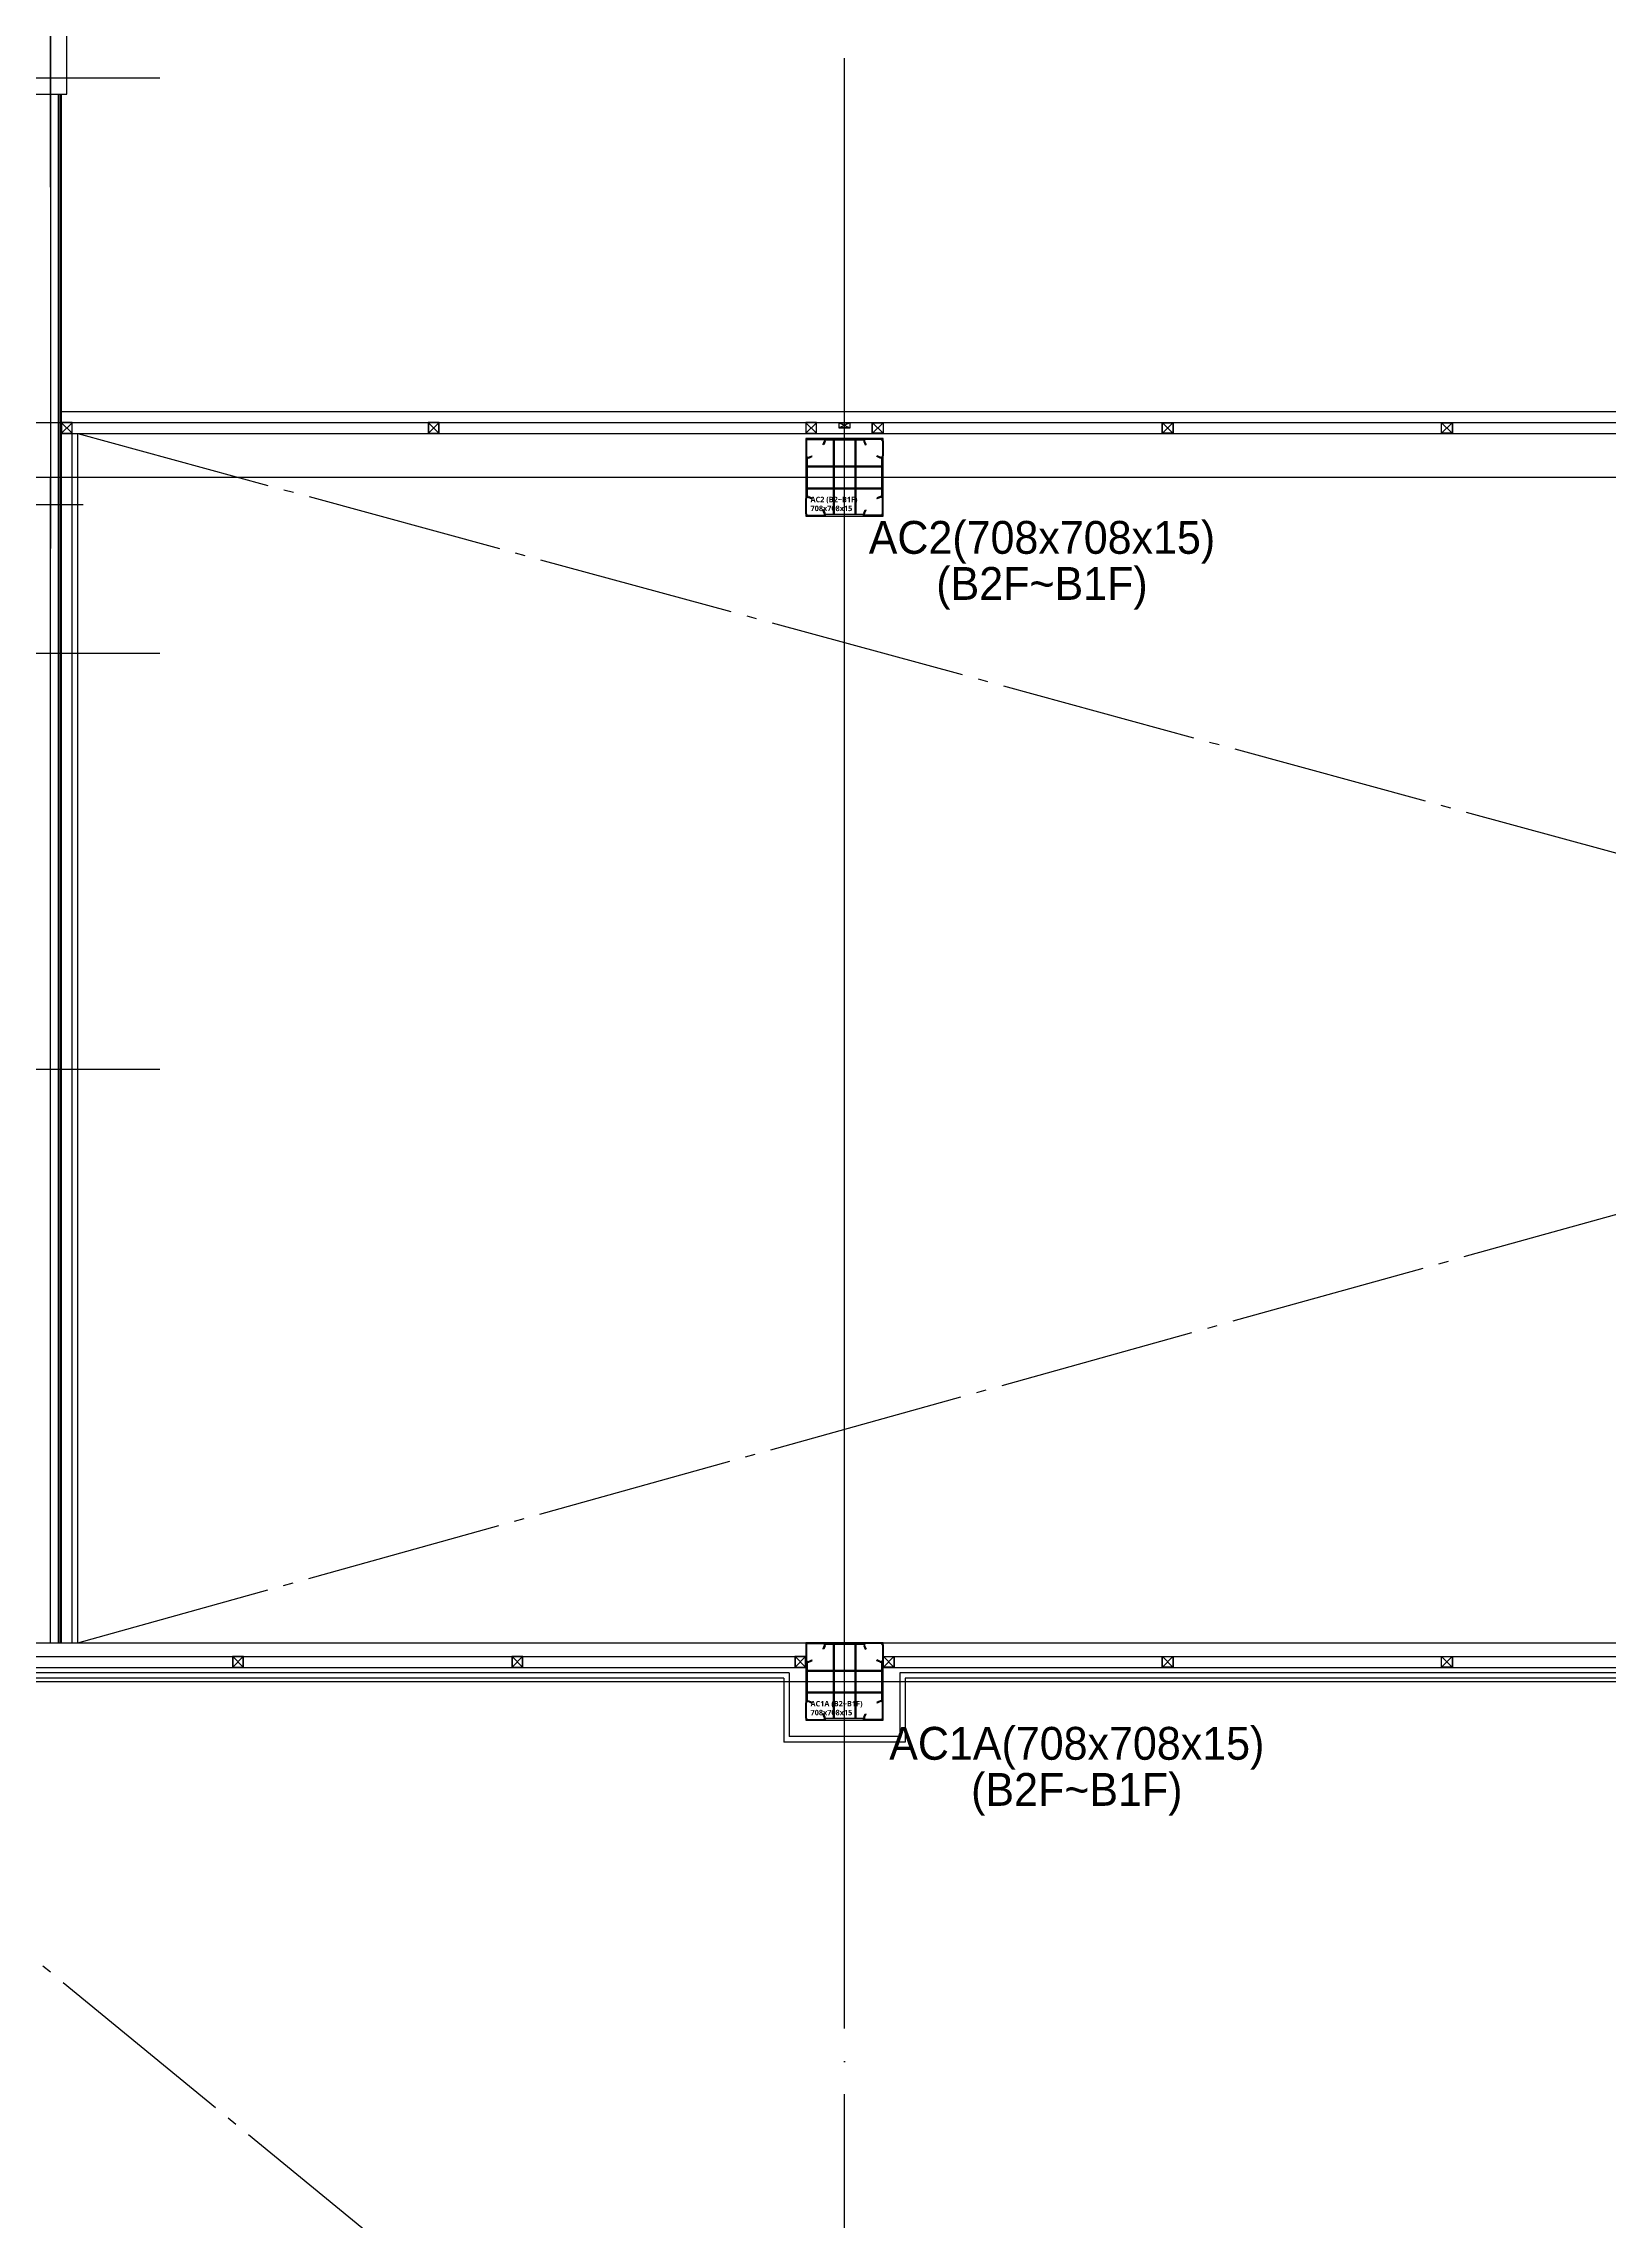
# Model space of a CAD drawing. Header units: millimetres. Extents: x -47382 to 204618, y -51045 to 127155.
# Drawn here: x 39688 to 53975, y 35448 to 55333 of the extents above; entities that cross this region are included whole.
import ezdxf
from ezdxf.enums import TextEntityAlignment as Align

# ---------------------------------------------------------------- set-up
doc = ezdxf.new("R2010")
doc.units = ezdxf.units.MM
doc.header["$LTSCALE"] = 300
doc.header["$MEASUREMENT"] = 0
for name, pattern in [('CEN', [62, 60, -1, 0, -1]), ('HID', [2, 1.1, -0.9]), ('HIDDEN2', [0.1875, 0.125, -0.0625]), ('STD_SHAFT', [7.3, 6, -0.5, 0.3, -0.5])]:
    doc.linetypes.add(name, pattern=pattern)
doc.layers.get('0').update_dxf_attribs({"linetype": 'CONTINUOUS'})
doc.layers.get('Defpoints').update_dxf_attribs({"color": 153, "linetype": 'CONTINUOUS'})
doc.layers.add('A-ANNO-NPLT', color=129, linetype='CONTINUOUS', plot=False)
doc.layers.add('Defpoint', color=161, linetype='CONTINUOUS', plot=False)
for name, color, linetype in [('A-CEN', 1, 'CEN'), ('A-DOOR', 4, 'CONTINUOUS'), ('A-DOOR-JAMB', 4, 'CONTINUOUS'), ('A-DOOR-SILL', 8, 'CONTINUOUS'), ('A-DOOR-SWING', 8, 'CONTINUOUS'), ('A-FLOR-FLIN-TYP2', 8, 'CONTINUOUS'), ('A-FLOR-GW', 6, 'CONTINUOUS'), ('A-FLOR-OPEN-BELO', 6, 'STD_SHAFT'), ('A-FLOR-PANL', 6, 'CONTINUOUS'), ('A-FLOR-STRA-ETC', 7, 'CONTINUOUS'), ('A-FLOR-STRA-MAIN', 4, 'CONTINUOUS'), ('A-FLOR-STRA-SUB', 9, 'CONTINUOUS'), ('A-FLOR-STUD', 9, 'CONTINUOUS'), ('A-PS-HID', 5, 'HID'), ('A-ST-AXIS-CEN', 252, 'CEN'), ('A-ST-COL', 2, 'CONTINUOUS'), ('A-ST-CONC', 2, 'CONTINUOUS'), ('A-WALL-DRY1', 7, 'CONTINUOUS'), ('Bound', 9, 'CONTINUOUS'), ('XREF-PLAN$0$A-STEEL', 7, 'CONTINUOUS'), ('갈바륨 V-115', 141, 'CONTINUOUS'), ('저온단열', 160, 'CONTINUOUS')]:
    doc.layers.add(name, color=color, linetype=linetype)
doc.styles.add('SH_대대리576', font='NanumGothicBold.ttf')
doc.styles.add('SHP-나눔bo', font='')
doc.styles.add('돋움', font='')
doc.styles.get('SHP-나눔bo').set_extended_font_data('NanumGothic', bold=True)
doc.styles.get('돋움').set_extended_font_data('Dotum')

# ---------------------------------------------------------------- blocks, each defined once
blk = doc.blocks.new('XR-평면도$0$8F-PLAN$0$arrow2')
at = {"color": 8}
blk.add_lwpolyline([(0, 0.87), (0.74, 0), (0, -0.87), (0.15, -1), (1, 0), (0.15, 1)], close=True, dxfattribs=at)
for points in [[(0, 0.87), (0.15, 1), (0.74, 0), (1, 0)], [(0.74, 0), (1, 0), (0, -0.87), (0.15, -1)]]:
    blk.add_solid(points, dxfattribs=at)
blk = doc.blocks.new('A$Ce0defec1')
at = {"layer": 'A-ANNO-NPLT', "linetype": 'HIDDEN2'}
for p, q in [((-120, 720), (-120, 700)), ((-120, 720), (0, 720)), ((-120, 710), (0, 710)), ((-120, 700), (0, 700)), ((-110, 720), (-110, 700)), ((-20, 720), (-20, 700)), ((0, 720), (0, 700)), ((-160, 350), (78, 350)), ((-120, 0), (-120, -20)), ((-120, 0), (0, 0)), ((-110, 0), (-110, -20)), ((-20, 0), (-20, -20)), ((0, 0), (0, -20)), ((-120, -10), (0, -10)), ((-120, -20), (0, -20))]:
    blk.add_line(p, q, dxfattribs=at)
at = {"layer": 'A-ANNO-NPLT', "linetype": 'ByBlock'}
blk.add_lwpolyline([(-120, 677), (-85, 677), (-85, 23), (-120, 23)], close=True, dxfattribs=at)
at = {"layer": 'A-DOOR', "linetype": 'ByBlock'}
for p, q in [((-582, 215), (-120, 677)), ((-561, 192), (-98, 655)), ((-120, 677), (-120, 700)), ((-120, 700), (0, 700)), ((-120, 677), (-98, 655)), ((-85, 677), (-120, 677)), ((-85, 665), (-85, 677)), ((0, 665), (-85, 665)), ((0, 700), (0, 665))]:
    blk.add_line(p, q, dxfattribs=at)
blk.add_lwpolyline([(-582, 215), (-561, 192)], dxfattribs=at)
at = {"layer": 'A-DOOR-JAMB'}
for p, q in [((-85, 23), (-120, 23)), ((-120, 23), (-120, 0)), ((-110, 0), (0, 0)), ((-85, 35), (-85, 23)), ((0, 35), (-85, 35)), ((0, 0), (0, 35))]:
    blk.add_line(p, q, dxfattribs=at)
at = {"layer": 'A-DOOR-SILL'}
blk.add_line((0, 18), (0, 665), dxfattribs=at)
at = {"layer": 'A-DOOR-SWING'}
blk.add_arc((-117, 691), 668, 228.3916, 269.7655, dxfattribs=at)
at = {"layer": 'A-ANNO-NPLT', "linetype": 'ByBlock', "style": 'SHP-나눔bo'}
blk.add_text('700X1800', height=45, rotation=90, dxfattribs=at).set_placement((-30, 502), align=Align.CENTER)
blk = doc.blocks.new('A$C0e376f74')
at = {"layer": 'A-ANNO-NPLT', "linetype": 'HIDDEN2'}
for p, q in [((525, 230), (525, -80)), ((-20, 140), (-20, 10)), ((0, 140), (-20, 140)), ((0, 120), (-20, 120)), ((0, 30), (-20, 30)), ((0, 10), (-20, 10)), ((-10, 140), (-10, 10)), ((0, 140), (0, 10)), ((1100, 140), (1120, 140)), ((1100, 140), (1100, 10)), ((1100, 120), (1120, 120)), ((1100, 30), (1120, 30)), ((1100, 10), (1120, 10)), ((1110, 140), (1110, 10)), ((1120, 140), (1120, 10))]:
    blk.add_line(p, q, dxfattribs=at)
at = {"layer": 'A-ANNO-NPLT', "linetype": 'ByBlock'}
blk.add_lwpolyline([(1067, 102), (33, 102), (33, 147), (1067, 147)], close=True, dxfattribs=at)
at = {"layer": 'A-DOOR', "linetype": 'ByBlock'}
blk.add_lwpolyline([(1067, 1181), (1067, 147), (1022, 147), (1022, 1181)], close=True, dxfattribs=at)
at = {"layer": 'A-DOOR-JAMB'}
for points in [[(0, 20), (0, 0), (30, 0), (30, 50), (45, 50), (45, 100), (30, 100), (30, 150), (0, 150), (0, 130)], [(1100, 20), (1100, 0), (1070, 0), (1070, 50), (1055, 50), (1055, 100), (1070, 100), (1070, 150), (1100, 150), (1100, 130)]]:
    blk.add_lwpolyline(points, dxfattribs=at)
at = {"layer": 'A-DOOR-SILL'}
for p, q in [((30, 150), (1070, 150)), ((1070, 0), (30, 0))]:
    blk.add_line(p, q, dxfattribs=at)
at = {"layer": 'A-DOOR-SWING'}
blk.add_arc((1107, 109), 1075, 94.5299, 177.8035, dxfattribs=at)
at = {"layer": 'A-ANNO-NPLT', "linetype": 'ByBlock', "style": 'SHP-나눔bo'}
blk.add_text('1100 X 2200', height=60, dxfattribs=at).set_placement((781, 16), align=Align.CENTER)
blk = doc.blocks.new('-11')
at = {"layer": 'A-CEN'}
for p, q in [((150, 850), (150, -9450)), ((3350, -9450), (3350, 850)), ((4350, -150), (-850, -150)), ((2000, -9450), (2000, -5350)), ((-850, -6350), (4350, -6350)), ((-850, -8450), (4350, -8450))]:
    blk.add_line(p, q, dxfattribs=at)
at = {"layer": 'A-FLOR-FLIN-TYP2'}
for p, q in [((750, -6450), (1450, -6450)), ((2300, -6450), (3000, -6450))]:
    blk.add_line(p, q, dxfattribs=at)
at = {"layer": 'A-FLOR-STRA-ETC'}
for p, q in [((950, -4650), (950, -1125)), ((2550, -1125), (950, -1125)), ((2550, -2220), (2550, -1125)), ((2550, -3570), (2550, -2760))]:
    blk.add_line(p, q, dxfattribs=at)
blk.add_lwpolyline([(1557, -2760), (2496, -2502), (2550, -2719), (2550, -2261), (2603, -2475), (3443, -2218)], dxfattribs=at)
at = {"layer": 'A-FLOR-STRA-ETC', "const_width": 75}
for points in [[(2550, -3607, -1), (2550, -3532, -1)], [(950, -4687, -1), (950, -4612, -1)]]:
    blk.add_lwpolyline(points, format="xyb", close=True, dxfattribs=at)
at = {"layer": 'A-FLOR-STRA-MAIN'}
for p, q in [((1600, -1950), (300, -1950)), ((1700, -1950), (1650, -1950)), ((1850, -1950), (1800, -1950)), ((3200, -1950), (1900, -1950)), ((1600, -2220), (300, -2220)), ((1700, -2220), (1650, -2220)), ((1850, -2220), (1800, -2220)), ((3200, -2220), (1900, -2220)), ((1600, -2490), (300, -2490)), ((1700, -2490), (1650, -2490)), ((1850, -2490), (1800, -2490)), ((3200, -2490), (1900, -2490)), ((1600, -2760), (300, -2760)), ((1700, -2760), (1650, -2760)), ((1850, -2760), (1800, -2760)), ((3200, -2760), (1900, -2760)), ((1600, -3030), (300, -3030)), ((1700, -3030), (1650, -3030)), ((1850, -3030), (1800, -3030)), ((3200, -3030), (1900, -3030)), ((1600, -3300), (300, -3300)), ((1700, -3300), (1650, -3300)), ((1850, -3300), (1800, -3300)), ((3200, -3300), (1900, -3300)), ((1600, -3570), (300, -3570)), ((1700, -3570), (1650, -3570)), ((1850, -3570), (1800, -3570)), ((3200, -3570), (1900, -3570)), ((1600, -3840), (300, -3840)), ((1700, -3840), (1650, -3840)), ((1600, -4110), (300, -4110)), ((1700, -4110), (1650, -4110)), ((1600, -4380), (300, -4380)), ((1700, -4380), (1650, -4380)), ((1600, -4650), (300, -4650)), ((1700, -4650), (1650, -4650))]:
    blk.add_line(p, q, dxfattribs=at)
blk.add_lwpolyline([(1700, -4650), (1800, -4650), (1800, -1950), (1700, -1950)], close=True, dxfattribs=at)
at = {"layer": 'A-FLOR-STRA-SUB', "color": 250}
for points in [[(1500, -1950), (1500, -1980), (400, -1980), (400, -1950)], [(3100, -1950), (3100, -1920), (2000, -1920), (2000, -1950)], [(1500, -2220), (1500, -2250), (400, -2250), (400, -2220)], [(3100, -2220), (3100, -2190), (2000, -2190), (2000, -2220)], [(1500, -2490), (1500, -2520), (400, -2520), (400, -2490)], [(3100, -2490), (3100, -2460), (2000, -2460), (2000, -2490)], [(1500, -2760), (1500, -2790), (400, -2790), (400, -2760)], [(3100, -2760), (3100, -2730), (2000, -2730), (2000, -2760)], [(1500, -3030), (1500, -3060), (400, -3060), (400, -3030)], [(3100, -3030), (3100, -3000), (2000, -3000), (2000, -3030)], [(1500, -3300), (1500, -3330), (400, -3330), (400, -3300)], [(3100, -3300), (3100, -3270), (2000, -3270), (2000, -3300)], [(1500, -3570), (1500, -3600), (400, -3600), (400, -3570)], [(3100, -3570), (3100, -3540), (2000, -3540), (2000, -3570)], [(1500, -3840), (1500, -3870), (400, -3870), (400, -3840)], [(1500, -4110), (1500, -4140), (400, -4140), (400, -4110)], [(1500, -4380), (1500, -4410), (400, -4410), (400, -4380)], [(1500, -4650), (1500, -4680), (400, -4680), (400, -4650)]]:
    blk.add_lwpolyline(points, dxfattribs=at)
at = {"layer": 'A-FLOR-STRA-SUB'}
for points in [[(1900, -4750), (1600, -4750), (1600, -1850), (1900, -1850)], [(1850, -4700), (1650, -4700), (1650, -1900), (1850, -1900)]]:
    blk.add_lwpolyline(points, close=True, dxfattribs=at)
at = {"layer": 'A-PS-HID'}
for p, q in [((300, -8300), (1900, -6450)), ((300, -6450), (1900, -8300)), ((3200, -8300), (2100, -6450)), ((3200, -6450), (2100, -8300))]:
    blk.add_line(p, q, dxfattribs=at)
at = {"layer": 'A-ST-CONC'}
for p, q in [((200, 0), (3500, 0)), ((3500, -4990), (3500, 0)), ((0, -200), (0, -4990)), ((300, -300), (3200, -300)), ((300, -300), (300, -4990)), ((3200, -4990), (3200, -300)), ((300, -4990), (0, -4990)), ((3200, -4990), (3500, -4990)), ((300, -6110), (0, -6110)), ((0, -6110), (0, -8600)), ((300, -6110), (300, -8300)), ((3200, -8300), (3200, -6110)), ((3200, -6110), (3500, -6110)), ((3500, -8600), (3500, -6110)), ((300, -8300), (3200, -8300)), ((0, -8600), (3500, -8600))]:
    blk.add_line(p, q, dxfattribs=at)
blk.add_lwpolyline([(0, -200), (200, -200), (200, 0)], dxfattribs=at)
at = {"layer": 'A-WALL-DRY1'}
for p, q in [((300, -6250), (750, -6250)), ((1450, -6250), (2300, -6250)), ((3000, -6250), (3200, -6250)), ((1900, -8300), (1900, -6450)), ((1912, -8300), (1912, -6450)), ((1925, -8300), (1925, -6450)), ((2075, -8300), (2075, -6450)), ((2088, -8300), (2088, -6450)), ((2100, -8300), (2100, -6450))]:
    blk.add_line(p, q, dxfattribs=at)
for points in [[(750, -6250), (750, -6450), (300, -6450)], [(300, -6262), (738, -6262), (738, -6438), (300, -6438)], [(300, -6275), (725, -6275), (725, -6425), (300, -6425)], [(2300, -6250), (2300, -6450), (1450, -6450), (1450, -6250)], [(1462, -6262), (1462, -6438), (2288, -6438), (2288, -6262), (1462, -6262)], [(1475, -6275), (2275, -6275), (2275, -6425), (1475, -6425), (1475, -6275)], [(3000, -6250), (3000, -6450), (3200, -6450)], [(3200, -6262), (3012, -6262), (3012, -6438), (3200, -6438)], [(3200, -6275), (3025, -6275), (3025, -6425), (3200, -6425)]]:
    blk.add_lwpolyline(points, dxfattribs=at)
at = {"layer": 'A-DOOR', "rotation": 270}
for name, p in [('A$C0e376f74', (150, -5000)), ('A$Ce0defec1', (750, -6370)), ('A$Ce0defec1', (2300, -6370))]:
    blk.add_blockref(name, p, dxfattribs=at)
at = {"layer": 'A-DOOR', "xscale": -1, "rotation": 89.99999999999997}
blk.add_blockref('A$C0e376f74', (3350, -5000), dxfattribs=at)
at = {"layer": 'A-FLOR-STRA-ETC', "extrusion": (0, 0, -1), "xscale": 166.9148302599861, "yscale": 167.8920954242349, "zscale": -166.9148302599861, "rotation": 270.0000170093786}
blk.add_blockref('XR-평면도$0$8F-PLAN$0$arrow2', (-2550, -2053), dxfattribs=at)
at = {"layer": 'A-FLOR-STRA-ETC', "xscale": 166.9148302599861, "yscale": 167.8920954242349, "zscale": 166.9148302599861, "rotation": 90.00001700937857}
blk.add_blockref('XR-평면도$0$8F-PLAN$0$arrow2', (2550, -2927), dxfattribs=at)
blk = doc.blocks.new('A$C80a19149')
at = {"layer": 'A-FLOR-STUD'}
for p, q in [((2, 98), (48, 2)), ((2, 2), (48, 98))]:
    blk.add_line(p, q, dxfattribs=at)
for points in [[(0, 100), (50, 100), (50, 0), (0, 0)], [(2, 98), (48, 98), (48, 2), (2, 2)]]:
    blk.add_lwpolyline(points, close=True, dxfattribs=at)
blk = doc.blocks.new('XREF-PLAN$0$각-100X100')
at = {"layer": 'XREF-PLAN$0$A-STEEL', "color": 1}
for p, q in [((-47.7, -47.7), (47.7, 47.7)), ((-47.7, 47.7), (47.7, -47.7))]:
    blk.add_line(p, q, dxfattribs=at)
at = {"layer": 'XREF-PLAN$0$A-STEEL'}
blk.add_lwpolyline([(-50, -50), (50, -50), (50, 50), (-50, 50)], close=True, dxfattribs=at)
at = {"layer": 'XREF-PLAN$0$A-STEEL', "color": 8}
blk.add_lwpolyline([(-47.7, -47.7), (47.7, -47.7), (47.7, 47.7), (-47.7, 47.7)], close=True, dxfattribs=at)
blk = doc.blocks.new('AC2 (b2~b1f)')
for points in [[(199, 728), (549, 728), (549, 713), (199, 713)], [(20, 549), (20, 199), (35, 199), (35, 549)], [(728, 199), (728, 549), (713, 549), (713, 199)], [(199, 20), (549, 20), (549, 35), (199, 35)]]:
    blk.add_hatch(color=9).paths.add_polyline_path(points)
for p, q in [((270, 713), (270, 35)), ((279, 713), (279, 35)), ((469, 713), (469, 35)), ((478, 713), (478, 35)), ((35, 478), (713, 478)), ((35, 469), (713, 469)), ((35, 279), (713, 279)), ((35, 270), (713, 270))]:
    blk.add_line(p, q)
at = {"color": 8, "linetype": 'Continuous'}
for points in [[(199, 728), (549, 728), (549, 713), (199, 713)], [(20, 549), (20, 199), (35, 199), (35, 549)], [(728, 199), (728, 549), (713, 549), (713, 199)], [(199, 20), (549, 20), (549, 35), (199, 35)]]:
    blk.add_lwpolyline(points, close=True, dxfattribs=at)
at = {"layer": 'A-ST-COL'}
for p, q in [((20, 708), (20, 569)), ((28, 708), (28, 569)), ((40, 728), (179, 728)), ((40, 720), (179, 720)), ((190, 704), (177, 673)), ((185, 670), (177, 673)), ((198, 701), (185, 670)), ((550, 701), (563, 670)), ((558, 704), (571, 673)), ((563, 670), (571, 673)), ((708, 728), (569, 728)), ((708, 720), (569, 720)), ((720, 708), (720, 569)), ((728, 708), (728, 569)), ((44, 558), (75, 571)), ((47, 550), (78, 563)), ((78, 563), (75, 571)), ((670, 563), (673, 571)), ((701, 550), (670, 563)), ((704, 558), (673, 571)), ((20, 40), (20, 179)), ((28, 40), (28, 179)), ((40, 28), (179, 28)), ((40, 20), (179, 20)), ((44, 190), (75, 177)), ((47, 198), (78, 185)), ((78, 185), (75, 177)), ((185, 78), (177, 75)), ((190, 44), (177, 75)), ((198, 47), (185, 78)), ((550, 47), (563, 78)), ((558, 44), (571, 75)), ((563, 78), (571, 75)), ((708, 28), (569, 28)), ((708, 20), (569, 20)), ((701, 198), (670, 185)), ((670, 185), (673, 177)), ((704, 190), (673, 177)), ((720, 40), (720, 179)), ((728, 40), (728, 179))]:
    blk.add_line(p, q, dxfattribs=at)
for centre, radius, start, end in [((40, 708), 20, 90, 180), ((40, 708), 12, 90, 180), ((179, 708), 20, 340, 90), ((179, 708), 12, 340, 90), ((569, 708), 20, 90, 200), ((569, 708), 12, 90, 200), ((708, 708), 20, 0, 90), ((708, 708), 12, 0, 90), ((40, 569), 20, 180, 290), ((40, 569), 12, 180, 290), ((708, 569), 20, 250, 0), ((708, 569), 12, 250, 0), ((40, 179), 20, 70, 180), ((708, 179), 20, 0, 110), ((40, 40), 20, 180, 270), ((40, 179), 12, 70, 180), ((40, 40), 12, 180, 270), ((179, 40), 20, 270, 20), ((179, 40), 12, 270, 20), ((569, 40), 20, 160, 270), ((569, 40), 12, 160, 270), ((708, 179), 12, 0, 110), ((708, 40), 20, 270, 0), ((708, 40), 12, 270, 0)]:
    blk.add_arc(centre, radius, start, end, dxfattribs=at)
at = {"layer": 'Bound', "color": 9, "linetype": 'Continuous'}
for p, q in [((728, 728), (20, 728)), ((20, 728), (20, 20)), ((728, 20), (728, 728)), ((20, 20), (728, 20))]:
    blk.add_line(p, q, dxfattribs=at)
at = {"layer": 'Defpoint'}
for p, q in [((374, 0), (374, 748)), ((0, 374), (748, 374))]:
    blk.add_line(p, q, dxfattribs=at)
at = {"layer": 'Defpoint', "linetype": 'Continuous', "style": 'SH_대대리576'}
for s, p in [('AC2 (B2~B1F)', (64, 171)), ('708x708x15', (64, 90))]:
    blk.add_text(s, height=50, dxfattribs=at).set_placement(p, align=Align.MIDDLE_LEFT)
blk = doc.blocks.new('AC1A(b2~b1f)')
for points in [[(199, 728), (549, 728), (549, 713), (199, 713)], [(20, 549), (20, 199), (35, 199), (35, 549)], [(728, 199), (728, 549), (713, 549), (713, 199)], [(199, 20), (549, 20), (549, 35), (199, 35)]]:
    blk.add_hatch(color=9).paths.add_polyline_path(points)
for p, q in [((270, 713), (270, 35)), ((279, 713), (279, 35)), ((469, 713), (469, 35)), ((478, 713), (478, 35)), ((35, 478), (713, 478)), ((35, 469), (713, 469)), ((35, 279), (713, 279)), ((35, 270), (713, 270))]:
    blk.add_line(p, q)
at = {"color": 8, "linetype": 'Continuous'}
for points in [[(199, 728), (549, 728), (549, 713), (199, 713)], [(20, 549), (20, 199), (35, 199), (35, 549)], [(728, 199), (728, 549), (713, 549), (713, 199)], [(199, 20), (549, 20), (549, 35), (199, 35)]]:
    blk.add_lwpolyline(points, close=True, dxfattribs=at)
at = {"layer": 'A-ST-COL'}
for p, q in [((20, 708), (20, 569)), ((28, 708), (28, 569)), ((40, 728), (179, 728)), ((40, 720), (179, 720)), ((190, 704), (177, 673)), ((185, 670), (177, 673)), ((198, 701), (185, 670)), ((550, 701), (563, 670)), ((558, 704), (571, 673)), ((563, 670), (571, 673)), ((708, 728), (569, 728)), ((708, 720), (569, 720)), ((720, 708), (720, 569)), ((728, 708), (728, 569)), ((44, 558), (75, 571)), ((47, 550), (78, 563)), ((78, 563), (75, 571)), ((670, 563), (673, 571)), ((701, 550), (670, 563)), ((704, 558), (673, 571)), ((20, 40), (20, 179)), ((28, 40), (28, 179)), ((40, 28), (179, 28)), ((40, 20), (179, 20)), ((44, 190), (75, 177)), ((47, 198), (78, 185)), ((78, 185), (75, 177)), ((185, 78), (177, 75)), ((190, 44), (177, 75)), ((198, 47), (185, 78)), ((550, 47), (563, 78)), ((558, 44), (571, 75)), ((563, 78), (571, 75)), ((708, 28), (569, 28)), ((708, 20), (569, 20)), ((701, 198), (670, 185)), ((670, 185), (673, 177)), ((704, 190), (673, 177)), ((720, 40), (720, 179)), ((728, 40), (728, 179))]:
    blk.add_line(p, q, dxfattribs=at)
for centre, radius, start, end in [((40, 708), 20, 90, 180), ((40, 708), 12, 90, 180), ((179, 708), 20, 340, 90), ((179, 708), 12, 340, 90), ((569, 708), 20, 90, 200), ((569, 708), 12, 90, 200), ((708, 708), 20, 0, 90), ((708, 708), 12, 0, 90), ((40, 569), 20, 180, 290), ((40, 569), 12, 180, 290), ((708, 569), 20, 250, 0), ((708, 569), 12, 250, 0), ((40, 179), 20, 70, 180), ((708, 179), 20, 0, 110), ((40, 40), 20, 180, 270), ((40, 179), 12, 70, 180), ((40, 40), 12, 180, 270), ((179, 40), 20, 270, 20), ((179, 40), 12, 270, 20), ((569, 40), 20, 160, 270), ((569, 40), 12, 160, 270), ((708, 179), 12, 0, 110), ((708, 40), 20, 270, 0), ((708, 40), 12, 270, 0)]:
    blk.add_arc(centre, radius, start, end, dxfattribs=at)
at = {"layer": 'Bound', "color": 9, "linetype": 'Continuous'}
for p, q in [((728, 728), (20, 728)), ((20, 728), (20, 20)), ((728, 20), (728, 728)), ((20, 20), (728, 20))]:
    blk.add_line(p, q, dxfattribs=at)
at = {"layer": 'Defpoint'}
for p, q in [((374, 0), (374, 748)), ((0, 374), (748, 374))]:
    blk.add_line(p, q, dxfattribs=at)
at = {"layer": 'Defpoint', "linetype": 'Continuous', "style": 'SH_대대리576'}
for s, p in [('AC1A (B2~B1F)', (64, 171)), ('708x708x15', (64, 90))]:
    blk.add_text(s, height=50, dxfattribs=at).set_placement(p, align=Align.MIDDLE_LEFT)
blk = doc.blocks.new('ACT 지하2층구조평면도')
for name, p in [('AC2 (b2~b1f)', (94008, 102042)), ('AC1A(b2~b1f)', (94008, 91042))]:
    blk.add_blockref(name, p)

msp = doc.modelspace()

# ---------------------------------------------------------------- linework, layer by layer
at = {"layer": 'A-CEN'}
for p, q in [((39750, 55021), (39750, 51381)), ((39750, 55021), (39750, 50721)), ((35500, 51871), (40050, 51871)), ((39750, 40725), (39750, 51371)), ((37670, 51121), (40050, 51121)), ((40750, 49761), (34400, 49761)), ((40750, 45961), (34400, 45961))]:
    msp.add_line(p, q, dxfattribs=at)
at = {"layer": 'A-FLOR-FLIN-TYP2'}
for p, q in [((39850, 51771), (134300, 51771)), ((39850, 51771), (134300, 51771)), ((36379, 40500), (46646, 40500)), ((47354, 40500), (57646, 40500))]:
    msp.add_line(p, q, dxfattribs=at)
at = {"layer": 'A-FLOR-GW'}
msp.add_line((39850, 51871), (128900, 51871), dxfattribs=at)
at = {"layer": 'A-FLOR-OPEN-BELO'}
for p, q in [((40000, 40725), (79646, 51771)), ((40000, 51771), (80005, 40860)), ((36479, 40400), (75950, 8021))]:
    msp.add_line(p, q, dxfattribs=at)
at = {"layer": 'A-FLOR-PANL'}
for p, q in [((39850, 51971), (128900, 51971)), ((35600, 40725), (46646, 40725)), ((35600, 40600), (46646, 40600)), ((47354, 40725), (57646, 40725)), ((47354, 40600), (57646, 40600))]:
    msp.add_line(p, q, dxfattribs=at)
at = {"layer": 'A-ST-AXIS-CEN'}
for p, q in [((47000, 0), (47000, 99371)), ((0, 51371), (142000, 51371)), ((0, 40371), (142000, 40371))]:
    msp.add_line(p, q, dxfattribs=at)
at = {"layer": 'A-WALL-DRY1'}
for p, q in [((39825, 51971), (39825, 54871)), ((39825, 51046), (39825, 54871)), ((39838, 51971), (39838, 54871)), ((39838, 51034), (39838, 54871)), ((39850, 51971), (39850, 54871)), ((39850, 51021), (39850, 54871)), ((39825, 40725), (39825, 51371)), ((39838, 40725), (39838, 51371)), ((39850, 40725), (39850, 51371))]:
    msp.add_line(p, q, dxfattribs=at)
at = {"layer": 'Defpoint'}
msp.add_lwpolyline([(76250, 55021), (76250, 63571), (76200, 63571), (76200, 64371), (39800, 64371), (39800, 63571), (39750, 63571), (39750, 51871), (134450, 51871), (134450, 55021), (131250, 55021), (131250, 63571), (131200, 63571), (131200, 64371), (79400, 64371), (79400, 63321), (79450, 63321), (79450, 55021)], close=True, dxfattribs=at)
at = {"layer": '갈바륨 V-115'}
for p, q in [((40000, 40725), (40000, 51771)), ((46446, 40400), (36479, 40400)), ((46446, 40400), (46446, 39817)), ((57446, 40400), (47554, 40400)), ((47554, 40400), (47554, 39817)), ((47554, 39817), (46446, 39817))]:
    msp.add_line(p, q, dxfattribs=at)
at = {"layer": '저온단열'}
for p, q in [((39950, 40725), (39950, 51771)), ((46496, 40450), (36429, 40450)), ((46496, 40450), (46496, 39867)), ((57496, 40450), (47504, 40450)), ((47504, 40450), (47504, 39867)), ((47504, 39867), (46496, 39867))]:
    msp.add_line(p, q, dxfattribs=at)

# ---------------------------------------------------------------- block references
for name, p in [('ACT 지하2층구조평면도', (-47382, -51045)), ('-11', (36400, 63471))]:
    msp.add_blockref(name, p)
at = {"ltscale": 5}
for p in [(39900, 51821), (43250, 51821), (46696, 51821), (41463, 40550), (44013, 40550), (46596, 40550)]:
    msp.add_blockref('XREF-PLAN$0$각-100X100', p, dxfattribs=at)
at = {"rotation": 270}
msp.add_blockref('A$C80a19149', (46950, 51871), dxfattribs=at)
at = {"ltscale": 5, "xscale": -1}
for p in [(47304, 51821), (49950, 51821), (52500, 51821), (47404, 40550), (49950, 40550), (52500, 40550)]:
    msp.add_blockref('XREF-PLAN$0$각-100X100', p, dxfattribs=at)

# ---------------------------------------------------------------- texts
at = {"layer": 'Defpoints', "linetype": 'Continuous', "style": '돋움'}
for s, p in [('AC2(708x708x15)', (48803, 50582)), ('(B2F~B1F)', (48803, 50161)), ('AC1A(708x708x15)', (49121, 39566)), ('(B2F~B1F)', (49121, 39145))]:
    msp.add_text(s, height=300, dxfattribs=at).set_placement(p, align=Align.BOTTOM_CENTER)

doc.saveas('drawing.dxf')
